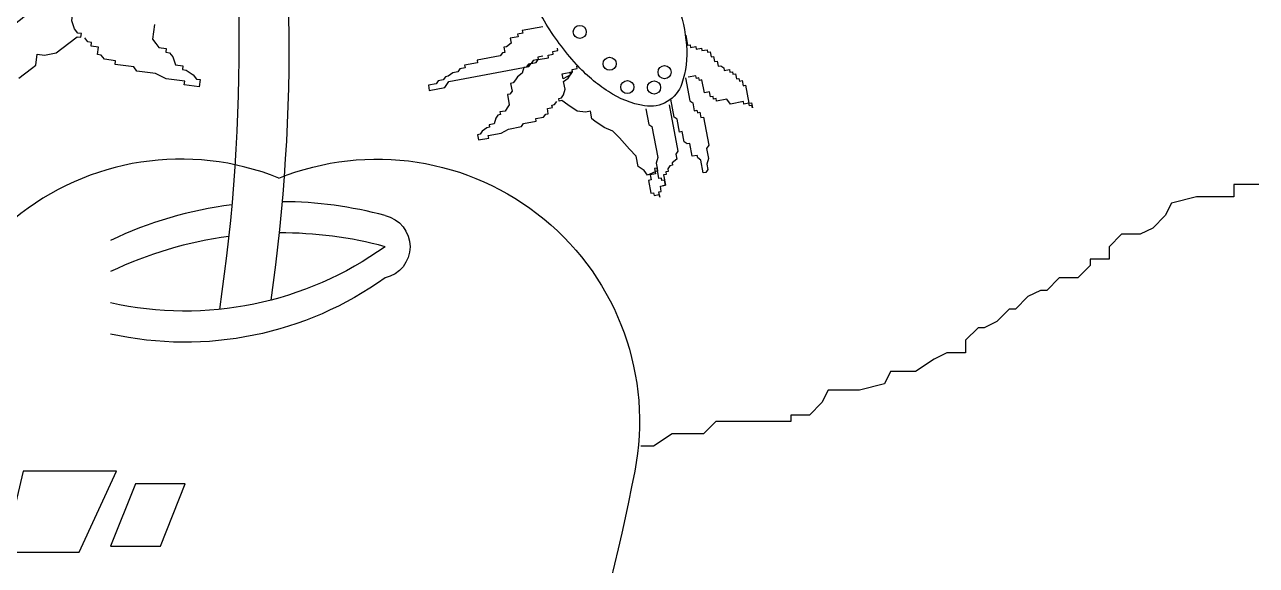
# Model space of a CAD drawing. Extents: x 4356 to 9625, y 5102 to 8915.
# Drawn here: x 5865.5 to 6009.5, y 7286.1 to 7349.4 of the extents above; entities that cross this region are included whole.
import ezdxf

# ---------------------------------------------------------------- set-up
doc = ezdxf.new("R2010")
doc.units = 0
doc.header["$LTSCALE"] = 10
doc.header["$MEASUREMENT"] = 0
doc.layers.add('3', color=3, linetype='CONTINUOUS')

# ---------------------------------------------------------------- blocks, each defined once
blk = doc.blocks.new('A$C1BAB2036')
at = {"layer": '3', "color": 3}
for p, q in [((279.05, 236.45), (279.27, 235.25)), ((264.11, 234.62), (264.06, 234.92)), ((279.27, 235.25), (279.57, 235.3)), ((279.57, 235.3), (279.63, 235)), ((279.63, 235), (280.23, 235.11)), ((280.23, 235.11), (280.29, 234.81)), ((280.29, 234.81), (280.89, 234.92)), ((280.89, 234.92), (280.94, 234.62)), ((280.94, 234.62), (281.55, 234.73)), ((281.55, 234.73), (281.6, 234.43)), ((261.21, 233.46), (260.97, 233.1)), ((261.82, 233.57), (261.21, 233.46)), ((261.57, 233.22), (261.82, 233.57)), ((262.36, 233.99), (261.76, 233.87)), ((261.76, 233.87), (261.82, 233.57)), ((261.82, 233.57), (263.02, 233.8)), ((262.97, 234.1), (263.57, 234.21)), ((263.02, 233.8), (262.97, 234.1)), ((263.51, 234.51), (264.11, 234.62)), ((263.57, 234.21), (263.51, 234.51)), ((281.6, 234.43), (281.9, 234.49)), ((281.9, 234.49), (282.01, 233.88)), ((282.01, 233.88), (282.32, 233.94)), ((282.32, 233.94), (282.43, 233.34)), ((282.43, 233.34), (282.73, 233.39)), ((282.73, 233.39), (282.84, 232.79)), ((260.97, 233.1), (261.57, 233.22)), ((264.62, 231.91), (265.82, 232.13)), ((264.73, 231.31), (264.62, 231.91)), ((265.82, 232.13), (265.52, 232.08)), ((265.52, 232.08), (265.58, 231.78)), ((282.84, 232.79), (283.14, 232.85)), ((283.14, 232.85), (283.5, 232.6)), ((283.5, 232.6), (283.55, 232.3)), ((283.55, 232.3), (284.16, 232.41)), ((284.16, 232.41), (284.21, 232.11)), ((284.21, 232.11), (284.51, 232.16)), ((284.51, 232.16), (284.57, 231.86)), ((284.57, 231.86), (284.87, 231.92)), ((284.87, 231.92), (284.98, 231.32)), ((265.58, 231.78), (264.73, 231.31)), ((280.24, 231.69), (279.34, 231.52)), ((280.3, 231.38), (280.24, 231.69)), ((280.6, 231.44), (280.3, 231.38)), ((280.65, 231.14), (280.6, 231.44)), ((280.95, 231.19), (280.65, 231.14)), ((281.23, 229.69), (280.95, 231.19)), ((284.98, 231.32), (285.28, 231.37)), ((285.28, 231.37), (285.34, 231.07)), ((285.34, 231.07), (285.64, 231.13)), ((285.64, 231.13), (285.75, 230.52)), ((285.75, 230.52), (286.05, 230.58)), ((286.05, 230.58), (286.44, 228.47)), ((281.84, 229.8), (281.23, 229.69)), ((281.95, 229.2), (281.84, 229.8)), ((282.25, 229.25), (281.95, 229.2)), ((282.3, 228.95), (282.25, 229.25)), ((282.61, 229.01), (282.3, 228.95)), ((282.66, 228.71), (282.61, 229.01)), ((277.13, 228.3), (278.13, 222.88)), ((283.87, 228.93), (282.66, 228.71)), ((284.28, 228.38), (283.87, 228.93)), ((285.79, 228.66), (284.28, 228.38)), ((285.84, 228.36), (285.79, 228.66)), ((286.44, 228.47), (285.84, 228.36)), ((286.44, 228.47), (286.75, 228.53)), ((286.5, 228.17), (286.44, 228.47)), ((286.8, 228.22), (286.5, 228.17)), ((286.75, 228.53), (286.86, 227.92)), ((286.86, 227.92), (286.8, 228.22)), ((278, 221.92), (277.45, 221.51)), ((278.13, 222.88), (277.88, 222.52)), ((277.88, 222.52), (278, 221.92)), ((277.01, 220.49), (276.71, 220.44)), ((276.71, 220.44), (276.77, 220.14)), ((277.2, 221.15), (276.96, 220.79)), ((276.96, 220.79), (277.01, 220.49)), ((277.5, 221.21), (277.2, 221.15)), ((277.45, 221.51), (277.5, 221.21)), ((276.69, 218.87), (276.39, 218.82)), ((276.77, 220.14), (276.47, 220.08)), ((276.47, 220.08), (276.69, 218.87))]:
    blk.add_line(p, q, dxfattribs=at)
for points in [[(201.96, 333.53, -0.162137), (224.54, 204.36, 0.555817)], [(207.79, 333.53, -0.160802), (230.54, 205.43, 0.555817)], [(231.5, 219.71, 0.59451), (189.92, 185.42, 0.061301), (208.16, 129.24, -1.493799)], [(231.5, 219.71, -0.59451), (273.09, 185.42, -0.061301), (254.85, 129.24, 1.493799)], [(226, 216.59, 0.080432), (211.81, 212.42, -4.885884)], [(243.91, 215.33, 0.065888), (231.87, 216.95, -4.885884)], [(243.91, 215.33, -0.8), (243.91, 208.04, 9)], [(243.91, 211.69, 0.067796), (231.52, 213.3, -4.885884)], [(225.64, 212.89, 0.078442), (211.81, 208.77, -4.885884)], [(243.91, 211.69, -0.213738), (211.81, 205.12, 4.885884)], [(243.91, 208.04, -0.213738), (211.81, 201.47, 4.885884)]]:
    blk.add_lwpolyline(points, format="xyb", dxfattribs=at)
for points in [[(191.16, 259.66, 0.049822), (187.79, 251.36, 0.06364), (186.67, 244.42, 0.103576), (187.79, 238.03, 0.178002), (190.37, 235.17, 0.178002), (194.18, 234.65, 0.103576), (200.09, 237.33, 0.06364), (205.19, 242.17, 0.049822), (210.15, 249.64, 0.049822), (213.53, 257.94, 0.06364), (214.64, 264.88, 0.103576), (213.52, 271.27, 0.178002), (210.95, 274.13, 0.178002), (207.13, 274.65, 0.103576), (201.22, 271.97, 0.06364), (196.12, 267.14, 0.049822)], [(275.45, 245.76, -0.049822), (278.11, 240.07, -0.06364), (279.14, 235.26, -0.103576), (278.59, 230.76, -0.178002), (276.89, 228.66, -0.178002), (274.24, 228.17, -0.103576), (270.01, 229.83, -0.06364), (266.27, 233.02, -0.049822), (262.54, 238.07, -0.049822), (259.88, 243.76, -0.06364), (258.85, 248.57, -0.103576), (259.41, 253.07, -0.178002), (261.11, 255.17, -0.178002), (263.76, 255.66, -0.103576), (267.98, 254, -0.06364), (271.72, 250.8, -0.049822)]]:
    blk.add_lwpolyline(points, format="xyb", close=True, dxfattribs=at)
for points in [[(216.95, 237.69), (216.72, 235.96), (217.1, 235.47), (217.47, 234.98), (218.34, 234.86), (218.29, 234.43), (218.72, 234.37), (219.1, 233.88), (219.41, 232.95), (220.28, 232.84), (220.22, 232.4), (220.66, 232.34), (221.47, 231.8), (221.85, 231.3), (222.28, 231.25), (222.16, 230.38), (220.43, 230.61), (220.49, 231.04), (218.32, 231.33), (217.07, 231.94), (214.9, 232.23), (214.53, 232.72), (212.36, 233.01), (212.41, 233.44), (211.11, 233.61), (210.74, 234.1), (210.3, 234.16), (210.42, 235.03), (209.55, 235.14), (209.61, 235.58), (209.17, 235.64), (208.8, 236.13)], [(201.1, 231.41), (202.58, 232.54), (203.07, 232.91), (203.24, 234.21), (204.11, 234.1), (205.47, 234.36), (206.94, 235.49), (207.93, 236.24), (208.36, 236.18), (208.42, 236.62), (207.99, 236.68), (207.61, 237.17), (207.29, 238.09), (207.46, 239.4), (206.65, 239.94), (205.9, 240.93), (205.96, 241.36), (205.09, 241.48), (205.15, 241.91)], [(262.35, 237.41), (259.94, 236.97), (260, 236.66), (259.39, 236.55), (259.45, 236.25), (258.55, 236.08), (258.66, 235.48), (258.11, 235.07), (257.81, 235.01), (257.92, 234.41), (257.62, 234.35), (257.37, 234), (254.66, 233.5), (254.72, 233.19), (253.21, 232.92), (253.27, 232.61), (252.66, 232.5), (252.42, 232.15), (251.82, 232.03), (251.27, 231.62), (250.97, 231.57), (250.72, 231.21), (250.12, 231.1), (249.87, 230.74), (248.97, 230.57), (249.08, 229.97), (250.89, 230.3), (251.38, 231.02), (260.72, 232.75), (260.97, 233.1), (260.67, 233.05), (260.42, 232.69), (260.12, 232.64), (259.93, 231.98), (259.38, 231.56), (259.14, 231.21), (258.89, 230.85), (258.59, 230.79), (258.76, 229.89), (258.51, 229.53), (258.21, 229.48), (258.43, 228.27), (258.19, 227.92), (257.94, 227.56), (257.34, 227.45), (257.4, 227.15), (257.09, 227.09), (256.85, 226.73), (256.66, 226.07), (256.06, 225.96), (256.11, 225.66), (255.81, 225.61), (255.26, 225.19), (255.02, 224.84), (254.72, 224.78), (254.83, 224.18), (256.03, 224.4), (255.98, 224.7), (257.48, 224.98), (258.33, 225.45), (259.84, 225.73), (260.09, 226.09), (261.59, 226.36), (261.54, 226.67), (262.44, 226.83), (262.69, 227.19), (262.99, 227.25), (262.88, 227.85), (263.48, 227.96), (263.42, 228.26), (263.72, 228.32), (263.97, 228.67)], [(274.41, 227.8), (274.75, 225.99), (275.11, 225.75), (275.78, 222.13), (275.59, 221.47), (275.7, 220.87), (275.4, 220.82), (275.51, 220.21), (274.9, 220.1), (275.02, 219.5), (274.71, 219.44), (274.99, 217.94), (275.29, 217.99), (275.35, 217.69), (275.95, 217.8), (276.01, 217.5), (275.9, 218.1), (276.2, 218.16), (276.09, 218.76), (276.69, 218.87), (276.58, 219.48), (276.28, 219.42), (276.22, 219.72), (275.92, 219.67), (275.7, 220.87), (275.75, 220.57), (274.6, 220.05), (274.19, 220.59), (273.48, 221.08), (273.25, 222.29), (272.48, 223.08), (271.3, 224.42), (270.53, 225.21), (269.52, 225.65), (268.44, 226.39), (268.09, 226.63), (267.92, 227.54), (267.32, 227.42), (266.36, 227.56), (265.29, 228.29), (264.57, 228.79), (264.27, 228.73), (264.21, 229.03), (264.52, 229.09), (264.76, 229.44), (264.95, 230.1), (264.78, 231.01), (265.33, 231.42), (265.82, 232.13), (265.77, 232.43), (266.37, 232.55), (266.31, 232.85)], [(279.03, 231.46), (279.54, 228.75), (279.89, 228.5), (280.06, 227.6), (280.36, 227.66), (280.42, 227.36), (280.72, 227.41), (280.83, 226.81), (281.13, 226.86), (281.75, 223.55), (281.5, 223.19), (281.72, 221.99), (281.53, 221.33), (281.64, 220.73), (281.4, 220.37), (281.1, 220.31), (280.82, 221.82), (280.46, 222.07), (280.41, 222.37), (279.8, 222.26), (279.52, 223.76), (279.22, 223.71), (278.87, 223.95), (278.64, 225.16), (278.34, 225.1), (278.06, 226.61), (277.71, 226.85), (277.32, 228.96)], [(346.05, 218.98), (343.13, 218.98), (343.13, 217.52), (338.76, 217.52), (335.84, 216.79), (335.11, 215.33), (333.65, 213.87), (332.19, 213.15), (330, 213.15), (328.54, 211.69), (328.54, 210.23), (326.35, 210.23), (326.35, 209.5), (324.89, 208.04), (322.7, 208.04), (321.25, 206.58), (320.52, 206.58), (319.06, 205.85), (317.6, 204.39), (316.87, 204.39), (315.41, 202.93), (313.95, 202.2), (313.22, 202.2), (311.76, 200.74), (311.76, 199.28), (309.57, 199.28), (308.11, 198.55), (305.92, 197.09), (303.01, 197.09), (302.28, 195.63), (299.36, 194.91), (295.71, 194.91), (294.98, 193.45), (293.52, 191.99), (291.33, 191.99), (291.33, 191.26), (282.58, 191.26), (281.12, 189.8), (277.47, 189.8), (275.28, 188.34), (273.82, 188.34)]]:
    blk.add_lwpolyline(points, dxfattribs=at)
for points in [[(201.59, 185.42), (199.4, 175.94), (208.16, 175.94), (212.53, 185.42)], [(214.72, 183.96), (211.81, 176.67), (217.64, 176.67), (220.56, 183.96)]]:
    blk.add_lwpolyline(points, close=True, dxfattribs=at)
for centre in [(266.67, 236.81), (270.16, 233.09), (276.58, 232.1), (272.23, 230.36), (275.35, 230.31)]:
    blk.add_circle(centre, 0.766, dxfattribs=at)

msp = doc.modelspace()

# ---------------------------------------------------------------- block references
at = {"layer": '3', "color": 3}
msp.add_blockref('A$C1BAB2036', (5663.7, 7111.7), dxfattribs=at)

doc.saveas('drawing.dxf')
